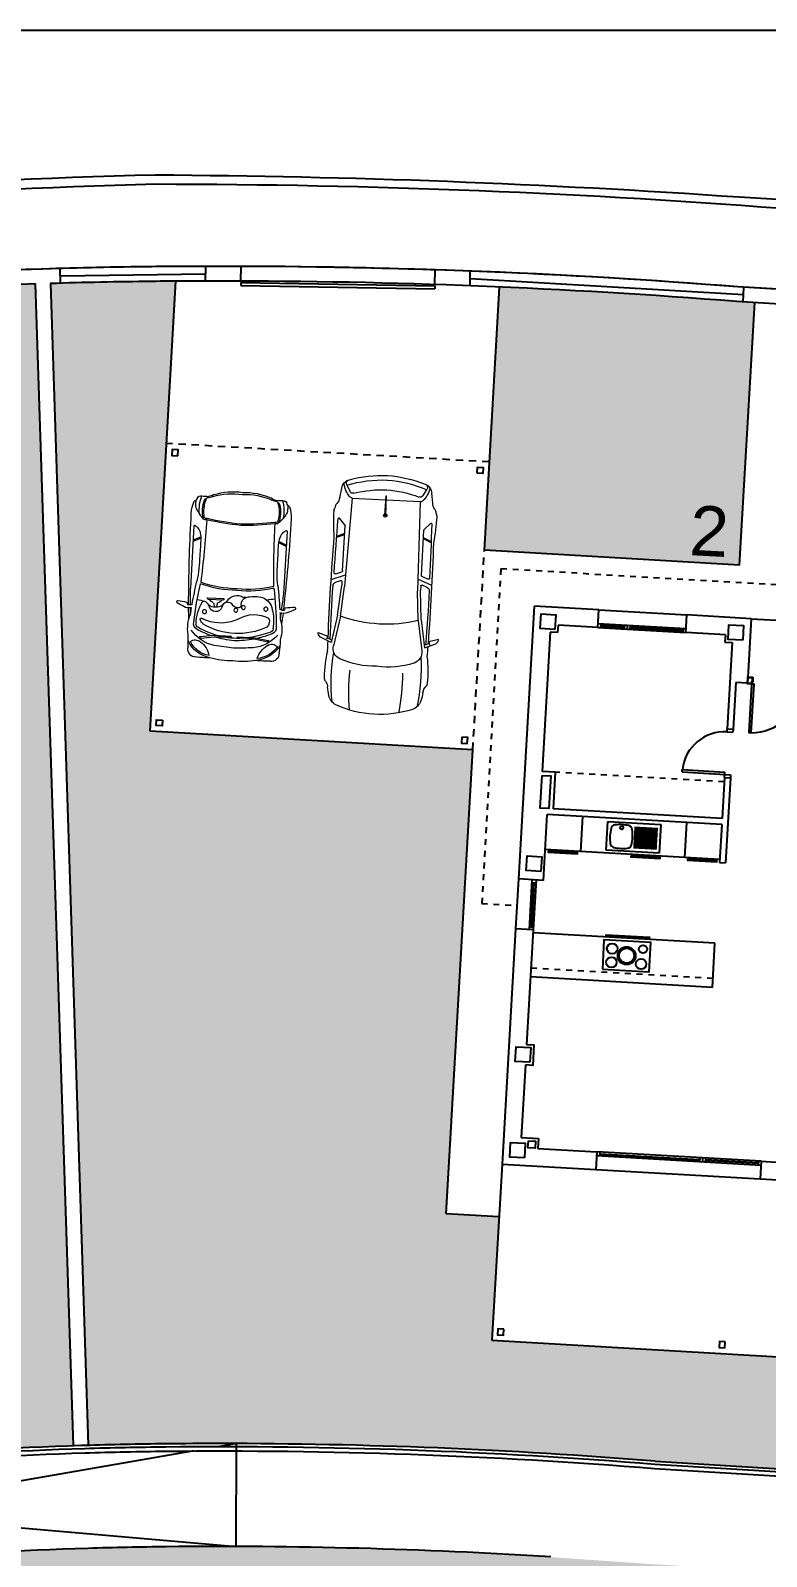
# Model space of a CAD drawing. Header units: millimetres. Extents: x 441061 to 442903, y 4515148 to 4515613.
# Drawn here: x 441691.77 to 441704.29, y 4515587 to 4515612.94 of the extents above; entities that cross this region are included whole.
import ezdxf
from ezdxf.enums import TextEntityAlignment as Align

# ---------------------------------------------------------------- set-up
doc = ezdxf.new("R2010")
doc.units = ezdxf.units.MM
doc.linetypes.add('RAYITAS', pattern=[0.375, 0.25, -0.125])
doc.layers.add('01_cartela', color=6, linetype='Continuous', plot=False)
doc.layers.add('01_cesped', color=7, linetype='Continuous', true_color=0x659a66)
for name, color, linetype in [('01_mono BAJA', 2, 'Continuous'), ('01_piscinas', 254, 'Continuous'), ('01_proyección', 4, 'RAYITAS')]:
    doc.layers.add(name, color=color, linetype=linetype)
doc.layers.add('01_muebles_B', color=254, linetype='Continuous', lineweight=5)
doc.styles.add('Estilo1', font='swissel.ttf')

# ---------------------------------------------------------------- blocks, each defined once
blk = doc.blocks.new('A$C6A825EFA')
at = {"layer": '01_mono BAJA', "color": 254}
for p, q in [((1.1, 12.5, 0), (0, 12.5, 0)), ((0, 12.5, 0), (0, 7.855, 0)), ((1.1, 12.2, 0), (1.1, 12.5, 0)), ((1.1, 12.5, 0), (2.6, 12.5, 0)), ((3.7, 12.5, 0), (2.6, 12.5, 0)), ((2.6, 12.2, 0), (2.6, 12.5, 0)), ((3.7, 12.5, 0), (3.7, 11.4, 0)), ((3.7, 12.5, 0), (5.2, 12.5, 0)), ((1.1, 12.2, 0), (0.425, 12.2, 0)), ((0.425, 12.2), (0.425, 12.075)), ((1.1, 12.27, 0), (2.6, 12.27, 0)), ((1.1, 12.2, 0), (2.6, 12.2, 0)), ((1.15, 12.27, 0), (1.15, 12.2, 0)), ((1.15, 12.242, 0), (1.55, 12.242, 0)), ((1.15, 12.228, 0), (1.55, 12.228, 0)), ((1.55, 12.27, 0), (1.55, 12.2, 0)), ((1.6, 12.27, 0), (1.6, 12.2, 0)), ((1.65, 12.27, 0), (1.65, 12.2, 0)), ((1.65, 12.242, 0), (2.55, 12.242, 0)), ((1.65, 12.228, 0), (2.55, 12.228, 0)), ((2.55, 12.27, 0), (2.55, 12.2, 0)), ((3.275, 12.2, 0), (2.6, 12.2, 0)), ((3.275, 12.2), (3.275, 12.075)), ((0.3, 12.075, 0), (0.3, 9.705, 0)), ((0.425, 12.075), (0.3, 12.075)), ((3.275, 12.075), (3.4, 12.075)), ((3.4, 12.075, 0), (3.4, 10.606, 0)), ((3.77, 11.43, 0), (3.77, 11.4, 0)), ((3.785, 11.5, 0), (3.785, 11.44, 0)), ((3.7, 11.4, 0), (3.5, 11.4, 0)), ((3.5, 11.4, 0), (3.5, 10.606, 0)), ((3.71, 11.4, 0), (3.77, 11.4, 0)), ((3.4, 10.606, 0), (3.5, 10.606, 0)), ((3.4, 10.556, 0), (3.4, 10.606, 0)), ((3.4, 10.556, 0), (3.5, 10.556, 0)), ((3.5, 10.606, 0), (3.5, 10.556, 0)), ((2.676, 9.831, 0), (2.676, 9.872, 0)), ((2.676, 9.872, 0), (3.4, 9.872, 0)), ((3.4, 9.781, 0), (3.4, 9.872, 0)), ((0.52, 9.705, 0), (0.3, 9.705, 0)), ((0.52, 9.705, 0), (0.52, 9.08, 0)), ((2.676, 9.831, 0), (3.5, 9.831, 0)), ((3.4, 9.781, 0), (3.4, 9.08, 0)), ((3.4, 9.781, 0), (3.5, 9.781, 0)), ((3.5, 9.831, 0), (3.5, 9.781, 0)), ((3.5, 9.781, 0), (3.5, 8.33, 0)), ((3.4, 9.08, 0), (0.52, 9.08, 0)), ((3.4, 8.98, 0), (0.425, 8.98, 0)), ((0.425, 7.855, 0), (0.425, 8.98, 0)), ((1.025, 8.98, 0), (1.025, 8.38, 0)), ((1.462, 8.43, 0), (1.462, 8.92, 0)), ((1.462, 8.92, 0), (2.362, 8.92, 0)), ((1.921, 8.85, 0), (2.317, 8.85, 0)), ((1.921, 8.825, 0), (2.317, 8.825, 0)), ((2.362, 8.92, 0), (2.362, 8.43, 0)), ((2.8, 8.98, 0), (2.8, 8.38, 0)), ((3.4, 8.98, 0), (3.4, 8.33, 0)), ((1.921, 8.8, 0), (2.317, 8.8, 0)), ((1.921, 8.775, 0), (2.317, 8.775, 0)), ((1.921, 8.75, 0), (2.317, 8.75, 0)), ((1.921, 8.725, 0), (2.317, 8.725, 0)), ((1.921, 8.7, 0), (2.317, 8.7, 0)), ((1.921, 8.675, 0), (2.317, 8.675, 0)), ((1.921, 8.65, 0), (2.317, 8.65, 0)), ((1.921, 8.625, 0), (2.317, 8.625, 0)), ((1.921, 8.6, 0), (2.317, 8.6, 0)), ((1.921, 8.575, 0), (2.317, 8.575, 0)), ((3.4, 8.38, 0), (0.425, 8.38, 0)), ((2.362, 8.43, 0), (1.462, 8.43, 0)), ((1.921, 8.55, 0), (2.317, 8.55, 0)), ((1.921, 8.525, 0), (2.317, 8.525, 0)), ((1.921, 8.5, 0), (2.317, 8.5, 0)), ((3.4, 8.33, 0), (3.5, 8.33, 0)), ((0.425, 7.855, 0), (0, 7.855, 0)), ((0, 7.855, 0), (0, 7.005, 0)), ((0.23, 7.855, 0), (0.23, 7.005, 0)), ((0.23, 7.805, 0), (0.3, 7.805, 0)), ((0.258, 7.055, 0), (0.258, 7.805, 0)), ((0.272, 7.055, 0), (0.272, 7.805, 0)), ((0.3, 7.855, 0), (0.3, 7.005, 0)), ((0.3, 7.005, 0), (0, 7.005, 0)), ((0, 7.005, 0), (0, 3, 0)), ((0.23, 7.055, 0), (0.3, 7.055, 0)), ((0.3, 7.005, 0), (0.3, 5.055, 0)), ((3.4, 6.955, 0), (0.3, 6.955, 0)), ((3.4, 6.205, 0), (3.4, 6.955, 0)), ((3.4, 6.205, 0), (0.3, 6.205, 0)), ((0.3, 4.705, 0), (0.3, 3.47, 0)), ((0.3, 3.47, 0), (0.595, 3.47, 0)), ((0.595, 3.47, 0), (0.595, 3.3, 0)), ((0.595, 3.3, 0), (1.6, 3.3, 0)), ((1.6, 3.3, 0), (1.6, 3, 0)), ((4.4, 3.3, 0), (1.6, 3.3, 0)), ((4.4, 3.23, 0), (1.6, 3.23, 0)), ((1.65, 3.3, 0), (1.65, 3.23, 0)), ((1.65, 3.272, 0), (3.35, 3.272, 0)), ((1.65, 3.258, 0), (3.35, 3.258, 0)), ((3.35, 3.3, 0), (3.35, 3.23, 0)), ((3.4, 3.3, 0), (3.4, 3.23, 0)), ((3.45, 3.3, 0), (3.45, 3.23, 0)), ((4.35, 3.272, 0), (3.45, 3.272, 0)), ((4.35, 3.258, 0), (3.45, 3.258, 0)), ((4.35, 3.3, 0), (4.35, 3.23, 0)), ((4.4, 3.3, 0), (4.4, 3, 0)), ((4.4, 3.3, 0), (4.83, 3.3, 0)), ((0, 3, 0), (1.6, 3, 0)), ((0, 3), (0, 0, 0)), ((1.6, 3, 0), (4.4, 3, 0)), ((4.4, 3, 0), (5.3, 3, 0)), ((0, 0, 0), (15.7, 0, 0))]:
    blk.add_line(p, q, dxfattribs=at)
for points in [[(0.375, 12.125), (0.125, 12.125), (0.125, 12.375), (0.375, 12.375), (0.375, 12.125)], [(3.575, 12.125), (3.325, 12.125), (3.325, 12.375), (3.575, 12.375), (3.575, 12.125)], [(0.375, 8.005), (0.125, 8.005), (0.125, 8.255), (0.375, 8.255), (0.375, 8.005)], [(0.375, 4.755), (0.125, 4.755), (0.125, 5.005), (0.375, 5.005), (0.375, 4.755)], [(0.375, 3.125), (0.125, 3.125), (0.125, 3.375), (0.375, 3.375), (0.375, 3.125)], [(3.965, 0.2), (3.865, 0.2), (3.865, 0.1), (3.965, 0.1)]]:
    blk.add_lwpolyline(points, close=True, dxfattribs=at)
at = {"layer": '01_mono BAJA', "color": 254, "elevation": 0}
for points in [[(3.785, 11.51), (3.785, 11.5), (3.7, 11.5), (3.7, 11.51)], [(3.77, 11.4), (3.7, 11.4), (3.7, 11.5), (3.77, 11.5)], [(3.785, 11.44), (3.785, 11.43), (3.77, 11.43), (3.77, 11.44)], [(3.77, 11.4), (3.77, 11.39), (3.7, 11.39), (3.7, 11.4)], [(3.77, 11.39), (3.77, 10.565), (3.81, 10.565), (3.81, 11.39)], [(0.3, 9.635), (0.45, 9.635), (0.45, 9.08), (0.3, 9.08)], [(0.478, 8.36), (0.478, 8.34), (0.978, 8.34), (0.978, 8.36)], [(1.887, 8.36), (1.887, 8.34), (2.387, 8.34), (2.387, 8.36)], [(2.85, 8.36), (2.85, 8.34), (3.35, 8.34), (3.35, 8.36)], [(1.513, 6.408), (2.313, 6.408), (2.312, 6.908), (1.512, 6.908)], [(2.28, 6.975), (1.545, 6.975), (1.545, 6.995), (2.28, 6.995)], [(0.425, 3.42), (0.545, 3.42), (0.545, 3.3), (0.425, 3.3)], [(0.19, 0.2), (0.09, 0.2), (0.09, 0.1), (0.19, 0.1)]]:
    blk.add_lwpolyline(points, close=True, dxfattribs=at)
blk.add_lwpolyline([(0.3, 5.055), (0.425, 5.055), (0.425, 4.705), (0.3, 4.705)], dxfattribs=at)
at = {"layer": '01_mono BAJA', "color": 254}
for centre, radius in [((1.704, 8.825, 0), 0.0275), ((1.66, 6.765, 0), 0.089), ((1.912, 6.658, 0), 0.152), ((1.912, 6.658, 0), 0.127), ((2.185, 6.785, 0), 0.0693), ((1.66, 6.531, 0), 0.089), ((2.165, 6.531, 0), 0.089)]:
    blk.add_circle(centre, radius, dxfattribs=at)
for centre, radius, start, end in [((3.768, 11.391, 0), 0.827, 272.8856, 359.9505), ((3.4, 9.831, 0), 0.725, 90, 176.7242), ((1.598, 8.794, 0), 0.075, 99.0787, 169.8852), ((1.704, 8.127, 0), 0.75, 80.9213, 99.0787), ((1.811, 8.794, 0), 0.075, 10.1148, 80.9213), ((2.262, 8.675, 0), 0.75, 169.8852, 190.1148), ((1.146, 8.675, 0), 0.75, 349.8852, 10.1148), ((1.598, 8.557, 0), 0.075, 190.1148, 260.9213), ((1.704, 9.223, 0), 0.75, 260.9213, 279.0787), ((1.811, 8.557, 0), 0.075, 279.0787, 349.8852)]:
    blk.add_arc(centre, radius, start, end, dxfattribs=at)
at = {"layer": '01_proyección', "color": 120, "ltscale": 0.25}
for p, q in [((3.4, 9.705, 0), (0.52, 9.705, 0)), ((3.4, 6.355, 0), (0.3, 6.355, 0))]:
    blk.add_line(p, q, dxfattribs=at)
at = {"layer": '01_proyección', "color": 120, "ltscale": 0.25, "elevation": 0}
blk.add_lwpolyline([(15.7, 7.405), (16.3, 7.405), (16.3, 13.1), (-0.6, 13.1), (-0.6, 7.405), (0, 7.405)], dxfattribs=at)
blk = doc.blocks.new('A$C0D711DC8')
at = {"layer": '01_muebles_B', "color": 254}
for p, q in [((9.004, 9.693), (9.038, 9.48)), ((9.056, 9.495), (9.026, 9.699)), ((10.733, 9.894), (9.764, 9.894)), ((10.493, 9.894), (10.545, 9.776)), ((10.515, 9.894), (10.567, 9.778)), ((9.038, 9.48), (9.054, 9.218)), ((9.056, 9.218), (9.056, 9.495)), ((9.054, 9.218), (9.056, 9.218)), ((9.038, 8.865), (9.054, 9.127)), ((9.054, 9.127), (9.056, 9.127)), ((9.056, 9.127), (9.056, 8.851)), ((9.614, 8.734), (9.614, 8.97)), ((9.634, 8.734), (9.634, 8.97)), ((9.004, 8.652), (9.038, 8.865)), ((9.056, 8.851), (9.026, 8.647)), ((9.546, 8.827), (9.494, 8.834)), ((9.546, 8.878), (9.495, 8.871)), ((10.493, 8.452), (10.545, 8.569)), ((10.515, 8.452), (10.567, 8.567)), ((10.733, 8.452), (9.764, 8.452))]:
    blk.add_line(p, q, dxfattribs=at)
for centre, radius in [((9.014, 9.701), 0.0121), ((9.51, 9.635), 0.0319), ((9.466, 9.173), 0.0297), ((9.514, 9.288), 0.0297), ((9.014, 8.645), 0.0121), ((9.417, 8.691), 0.0319)]:
    blk.add_circle(centre, radius, dxfattribs=at)
for centre, radius, start, end in [((9.619, 9.904), 0.16, 152.3452, 197.1649), ((10.167, 9.714), 0.738, 149.7434, 158.9846), ((9.518, 9.909), 0.0131, 69.95, 178.3297), ((9.777, 9.927), 0.273, 183.7214, 196.1025), ((9.94, 2.874), 7.047, 92.7044, 93.5361), ((9.525, 9.945), 0.0232, 265.4824, 347.7447), ((9.544, 10.069), 0.023, 23.336, 131.4157), ((8.51, 10.147), 1.058, 348.7131, 356.2571), ((10.995, -17.873), 27.82, 90.1403, 92.8584), ((10.906, 9.364), 0.584, 69.532, 87.9675), ((11.185, 9.948), 0.0842, 206.7402, 257.6517), ((10.942, 9.629), 2.236, 176.9311, 182.7066), ((8.829, 9.758), 0.121, 83.4929, 184.381), ((9.185, 9.462), 0.48, 118.4979, 171.6974), ((9.142, 9.497), 0.403, 119.7279, 173.0139), ((8.653, 9.896), 0.361, 284.3027, 324.7225), ((9.122, 5.315), 4.571, 90.9016, 93.5003), ((9.503, 9.367), 0.611, 128.6532, 169.9617), ((8.847, 9.764), 0.126, 322.6544, 41.1658), ((9.178, 9.352), 0.549, 69.8978, 103.4423), ((10.509, 9.106), 1.518, 154.798, 163.8884), ((9.975, 9.34), 0.903, 155.1761, 164.735), ((9.226, 9.718), 0.0964, 77.7254, 158.9302), ((9.211, 9.707), 0.057, 88.7397, 167.4182), ((9.265, 9.038), 0.727, 86.5634, 94.2004), ((9.314, 9.595), 0.107, 57.3841, 137.6524), ((8.819, 3.701), 6.126, 80.3818, 85.9978), ((9.94, 2.874), 7.047, 93.9115, 95.3212), ((9.306, 9.064), 0.701, 67.8757, 89.7559), ((8.958, 9.487), 0.459, 324.9496, 25.463), ((8.751, 3.271), 6.625, 83.7996, 84.6711), ((10.975, -10.424), 20.353, 94.2603, 94.5093), ((10.975, -10.424), 20.353, 93.4112, 94.1277), ((8.751, 3.271), 6.625, 80.1778, 83.3742), ((9.473, 9.516), 0.219, 7.735, 63.719), ((9.165, 9.803), 0.511, 341.8582, 355.871), ((11.471, 9.253), 1.7, 163.325, 182.6992), ((11.496, 9.248), 1.7, 163.325, 182.5468), ((12.246, 53.159), 43.488, 266.8642, 267.4858), ((10.175, 11.66), 1.884, 261.0449, 273.0528), ((10.459, 15.409), 5.634, 268.1287, 270.8789), ((12.021, 70.959), 61.269, 268.42618, 268.89057), ((10.529, 10.11), 0.334, 272.7892, 291.8342), ((10.573, 9.974), 0.192, 294.6989, 323.0283), ((10.691, 9.894), 0.0501, 315.174, 347.3096), ((10.732, 9.885), 0.00831, 343.0311, 79.2932), ((14.417, 9.048), 3.64, 169.6671, 178.0415), ((14.417, 9.048), 3.62, 169.6671, 178.0415), ((10.894, 9.715), 0.0607, 143.7564, 193.2967), ((11.29, 9.332), 0.611, 121.0895, 136.7388), ((10.991, 9.25), 0.526, 73.7001, 105.481), ((10.903, 9.711), 0.0495, 146.1855, 196.1005), ((10.991, 9.25), 0.505, 69.1925, 104.8598), ((11.01, 9.2), 0.627, 72.4585, 97.9913), ((11.059, 9.742), 0.141, 86.8457, 126.696), ((11.101, 8.862), 1.022, 88.2888, 91.9327), ((11.113, 9.698), 0.062, 14.8998, 65.8723), ((11.135, 9.81), 0.0644, 351.2386, 60.1485), ((11.473, 9.762), 0.303, 189.085, 205.7225), ((10.241, 9.772), 0.959, 355.5054, 1.6982), ((11.352, 9.713), 0.156, 186.0058, 219.1392), ((9.808, 9.261), 1.13, 166.1566, 184.4621), ((17.649, 8.764), 8.777, 175.3636, 177.3327), ((10.509, 9.106), 1.518, 165.717, 177.48), ((10.25, 9.166), 1.218, 160.2257, 168.6391), ((10.144, 9.165), 1.038, 151.121, 207.6483), ((9.185, 9.47), 0.511, 343.3936, 8.525), ((10.256, 9.278), 1.007, 354.015, 20.5105), ((10.287, 9.262), 1.007, 354.9224, 20.5105), ((10.25, 9.166), 1.218, 171.2453, 188.5682), ((9.904, 8.914), 0.65, 151.4841, 196.6746), ((9.552, 9.202), 0.047, 86.7847, 183.1724), ((9.6, 9.197), 0.0954, 178.5946, 241.3055), ((9.566, 9.362), 0.114, 263.9035, 340.5155), ((9.771, 9.295), 0.101, 164.9008, 216.3288), ((9.538, 9.188), 0.158, 330.3363, 17.3801), ((9.808, 9.085), 1.13, 175.5379, 193.8434), ((17.649, 9.581), 8.777, 182.6673, 184.6364), ((10.509, 9.239), 1.518, 182.52, 194.283), ((9.686, 8.849), 0.193, 142.3155, 213.2169), ((9.492, 9.055), 0.098, 279.5997, 343.5492), ((9.498, 9.044), 0.0889, 349.0142, 50.9794), ((9.424, 9.265), 0.296, 301.9645, 328.2937), ((9.624, 8.97), 0.0104, 0, 180), ((11.471, 9.093), 1.7, 177.3008, 196.675), ((11.496, 9.097), 1.7, 177.4532, 196.675), ((14.417, 9.297), 3.64, 181.9585, 190.3329), ((14.417, 9.297), 3.62, 181.9585, 190.3329), ((10.256, 9.068), 1.007, 339.4895, 5.985), ((10.287, 9.084), 1.007, 339.4895, 5.0776), ((10.942, 8.716), 2.236, 177.2934, 183.0689), ((9.185, 8.884), 0.48, 188.3026, 241.5021), ((9.142, 8.849), 0.403, 186.9861, 240.2721), ((8.653, 8.449), 0.361, 35.2775, 75.6973), ((9.503, 8.978), 0.611, 190.0383, 231.3468), ((10.509, 9.239), 1.518, 196.1116, 205.202), ((10.25, 9.166), 1.218, 191.3609, 207.4845), ((9.507, 8.785), 0.232, 194.2372, 212.2618), ((9.528, 8.859), 0.101, 101.4545, 181.9236), ((9.525, 8.854), 0.0985, 178.6673, 249.1293), ((9.426, 8.595), 0.178, 39.093, 68.893), ((9.543, 8.902), 0.0241, 275.7304, 333.0283), ((9.543, 8.803), 0.0241, 26.9717, 84.2696), ((9.665, 8.855), 0.106, 119.0162, 160.5033), ((9.665, 8.849), 0.106, 199.4967, 240.9838), ((9.624, 8.734), 0.0104, 180, 0), ((11.352, 8.632), 0.156, 140.8608, 173.9942), ((8.829, 8.587), 0.121, 175.619, 276.5071), ((8.847, 8.581), 0.126, 318.8342, 37.3456), ((9.226, 8.628), 0.0964, 201.0698, 282.2746), ((9.215, 8.619), 0.0486, 198.7488, 279.3616), ((9.25, 9.243), 0.672, 267.6901, 298.2478), ((9.346, 8.77), 0.149, 215.4424, 244.8998), ((8.819, 14.644), 6.126, 274.0022, 279.6182), ((9.299, 8.649), 0.0212, 220.8304, 310.3789), ((9.285, 8.645), 0.0299, 337.3586, 32.1758), ((9.777, 8.418), 0.273, 163.8975, 176.2786), ((8.751, 15.074), 6.625, 276.6258, 279.8222), ((9.532, 8.677), 0.0451, 325.113, 43.0643), ((9.161, 8.546), 0.436, 2.9924, 17.9381), ((12.246, -34.814), 43.488, 92.5142, 93.1358), ((10.175, 6.685), 1.884, 86.9472, 98.9551), ((10.459, 2.936), 5.634, 89.1211, 91.8713), ((12.021, -52.613), 61.269, 91.10943, 91.57382), ((10.529, 8.236), 0.334, 68.1658, 87.2108), ((10.573, 8.372), 0.192, 36.9717, 65.3011), ((10.894, 8.63), 0.0607, 166.7033, 216.2436), ((11.29, 9.013), 0.611, 223.2612, 238.9105), ((10.991, 9.095), 0.526, 254.519, 286.2999), ((10.903, 8.634), 0.0495, 163.8995, 213.8145), ((10.991, 9.095), 0.505, 255.1402, 290.8075), ((11.01, 9.145), 0.627, 262.0087, 287.5415), ((11.113, 8.647), 0.062, 294.1277, 345.1002), ((11.135, 8.535), 0.0644, 299.8515, 8.7614), ((11.473, 8.583), 0.303, 154.2775, 170.915), ((10.241, 8.573), 0.959, 358.3018, 4.4946), ((9.122, 13.031), 4.571, 266.4997, 269.0984), ((9.178, 8.993), 0.549, 256.5577, 290.1022), ((9.94, 15.472), 7.047, 264.6788, 266.0885), ((8.751, 15.074), 6.625, 275.3289, 276.2004), ((10.975, 28.769), 20.353, 265.4907, 265.7397), ((9.619, 8.441), 0.16, 162.8351, 207.6548), ((10.167, 8.631), 0.738, 201.0154, 210.2566), ((9.518, 8.436), 0.0131, 181.6703, 290.05), ((9.94, 15.472), 7.047, 266.4639, 267.2956), ((10.975, 28.769), 20.353, 265.8723, 266.5888), ((9.525, 8.401), 0.0232, 12.2553, 94.5176), ((9.544, 8.277), 0.023, 228.5843, 336.664), ((8.51, 8.199), 1.058, 3.7429, 11.2869), ((10.995, 36.219), 27.82, 267.1416, 269.8597), ((10.691, 8.451), 0.0501, 12.6904, 44.826), ((10.732, 8.46), 0.00831, 280.7068, 16.9689), ((10.906, 8.982), 0.584, 272.0325, 290.468), ((11.059, 8.603), 0.141, 233.304, 273.1543), ((11.101, 9.484), 1.022, 268.0673, 271.7112), ((11.185, 8.397), 0.0842, 102.3483, 153.2598)]:
    blk.add_arc(centre, radius, start, end, dxfattribs=at)
blk = doc.blocks.new('A$C392252A0')
at = {"layer": '01_muebles_B', "color": 254}
for p, q in [((10.715, 8.129), (10.705, 8.127)), ((10.705, 8.127), (10.752, 7.979)), ((10.738, 8.124), (10.715, 8.129)), ((10.775, 8.091), (10.738, 8.124)), ((10.846, 7.92), (10.775, 8.091)), ((8.499, 7.763), (8.397, 7.82)), ((8.605, 7.917), (8.455, 7.893)), ((9.019, 7.811), (8.92, 7.9)), ((9.731, 7.807), (9.031, 7.807)), ((9.201, 7.926), (9.149, 7.807)), ((9.219, 7.928), (9.166, 7.807)), ((9.784, 7.911), (9.748, 7.818)), ((9.876, 7.976), (9.791, 7.758)), ((9.913, 7.908), (9.882, 7.828)), ((9.898, 7.807), (9.958, 7.808)), ((10.418, 7.844), (9.958, 7.808)), ((10.43, 7.798), (9.971, 7.763)), ((10.418, 7.844), (10.846, 7.92)), ((10.43, 7.798), (10.894, 7.881)), ((10.752, 7.979), (10.798, 7.995)), ((10.773, 7.987), (10.809, 7.914)), ((8.599, 7.726), (9.971, 7.763)), ((8.599, 7.725), (8.599, 7.201)), ((8.839, 7.203), (8.537, 7.2)), ((8.537, 7.2), (8.537, 7.193)), ((8.839, 7.19), (8.537, 7.193)), ((8.599, 6.669), (8.599, 7.193)), ((8.499, 6.631), (8.397, 6.573)), ((8.599, 6.668), (9.971, 6.631)), ((9.876, 6.418), (9.791, 6.636)), ((10.43, 6.596), (9.971, 6.631)), ((8.605, 6.476), (8.455, 6.5)), ((9.019, 6.582), (8.92, 6.494)), ((9.731, 6.587), (9.031, 6.587)), ((9.201, 6.468), (9.149, 6.587)), ((9.219, 6.466), (9.166, 6.587)), ((9.784, 6.482), (9.748, 6.576)), ((9.913, 6.486), (9.882, 6.565)), ((9.898, 6.587), (9.958, 6.585)), ((10.418, 6.55), (9.958, 6.585)), ((10.418, 6.55), (10.846, 6.473)), ((10.43, 6.596), (10.894, 6.512)), ((10.705, 6.267), (10.752, 6.414)), ((10.752, 6.414), (10.798, 6.398)), ((10.773, 6.407), (10.809, 6.48)), ((10.846, 6.473), (10.775, 6.303)), ((10.715, 6.265), (10.705, 6.267)), ((10.738, 6.27), (10.715, 6.265)), ((10.775, 6.303), (10.738, 6.27))]:
    blk.add_line(p, q, dxfattribs=at)
for centre, radius, start, end in [((10.216, 7.155), 1.997, 161.6598, 178.7983), ((10.242, 7.158), 1.952, 160.298, 178.865), ((8.474, 7.733), 0.162, 96.7804, 161.7197), ((8.375, 7.769), 0.0561, 66.6468, 164.8738), ((8.295, 7.436), 0.435, 49.0196, 78.8841), ((8.586, 8.093), 0.177, 275.9895, 308.6871), ((8.751, 7.888), 0.086, 87.4739, 128.6871), ((8.808, 7.907), 0.086, 87.4739, 128.6871), ((8.809, 4.809), 3.183, 82.5975, 89.9397), ((8.929, 7.908), 0.0124, 91.7937, 220.4777), ((10.022, -29.576), 37.513, 90.3882, 91.6701), ((9.031, 7.824), 0.0177, 228.3547, 270), ((10.099, -28.508), 36.485, 88.9288, 91.3819), ((9.731, 7.824), 0.0177, 270, 338.7209), ((9.768, 7.918), 0.0177, 338.7209, 90.3882), ((9.897, 7.823), 0.0159, 158.7209, 271.5074), ((9.963, 7.889), 0.0531, 90.2143, 158.7209), ((10.099, -28.508), 36.45, 88.8997, 90.2143), ((8.43, 7.197), 2.089, 0, 16.7318), ((10.099, -28.508), 36.485, 88.6181, 88.8592), ((10.925, 7.707), 0.177, 21.0532, 100.1701), ((11.3, 6.178), 1.816, 87.2886, 100.1742), ((11.313, 4.914), 2.974, 81.2806, 96.1737), ((11.389, 7.907), 0.086, 51.3129, 92.5261), ((11.554, 8.112), 0.177, 231.3129, 264.0105), ((11.467, 7.285), 0.654, 72.0531, 84.0105), ((11.619, 7.711), 0.203, 22.7994, 75.9629), ((10.262, 7.197), 1.654, 0, 21.006), ((10.276, 7.152), 1.836, 162.6109, 178.6018), ((8.473, 7.717), 0.0531, 342.7058, 60.706), ((8.545, 7.725), 0.0531, 0, 49.0196), ((9.874, 7.302), 1.304, 355.3559, 21.0532), ((11.437, 4.633), 2.974, 81.5863, 93.456), ((10.216, 7.239), 1.997, 181.2017, 198.3402), ((10.242, 7.236), 1.952, 181.135, 199.702), ((10.276, 7.242), 1.836, 181.3982, 197.3891), ((8.839, 7.197), 0.0267, 193.7603, 166.2397), ((8.839, 7.197), 0.00662, 270, 90), ((8.43, 7.197), 2.089, 343.2682, 0), ((9.874, 7.091), 1.304, 338.9468, 4.6441), ((10.262, 7.197), 1.654, 338.994, 0), ((8.474, 6.661), 0.162, 198.2803, 263.2196), ((8.375, 6.625), 0.0561, 195.1262, 293.3532), ((8.295, 6.957), 0.435, 281.1159, 310.9804), ((8.473, 6.677), 0.0531, 299.294, 17.2942), ((8.545, 6.669), 0.0531, 310.9804, 0), ((10.925, 6.686), 0.177, 259.8299, 338.9468), ((11.437, 9.761), 2.974, 266.544, 278.4137), ((11.619, 6.682), 0.203, 284.0371, 337.2006), ((8.586, 6.3), 0.177, 51.3129, 84.0105), ((8.751, 6.506), 0.086, 231.3129, 272.5261), ((8.808, 6.487), 0.086, 231.3129, 272.5261), ((8.809, 9.584), 3.183, 270.0603, 277.4025), ((8.929, 6.486), 0.0124, 139.5223, 268.2063), ((10.022, 43.97), 37.513, 268.3299, 269.6118), ((9.031, 6.569), 0.0177, 90, 131.6453), ((10.099, 42.902), 36.485, 268.6181, 271.0712), ((9.731, 6.569), 0.0177, 21.2791, 90), ((9.768, 6.476), 0.0177, 269.6118, 21.2791), ((9.897, 6.571), 0.0159, 88.4926, 201.2791), ((9.963, 6.505), 0.0531, 201.2791, 269.7857), ((10.099, 42.902), 36.45, 269.7857, 271.1003), ((10.099, 42.902), 36.485, 271.1408, 271.3819), ((11.3, 8.215), 1.816, 259.8258, 272.7114), ((11.313, 9.479), 2.974, 263.8263, 278.7194), ((11.389, 6.487), 0.086, 267.4739, 308.6871), ((11.554, 6.282), 0.177, 95.9895, 128.6871), ((11.467, 7.108), 0.654, 275.9895, 287.9469)]:
    blk.add_arc(centre, radius, start, end, dxfattribs=at)

msp = doc.modelspace()

# ---------------------------------------------------------------- hatches: boundary and pattern name
at = {"layer": '01_cesped', "true_color": 0xc1d7c2}
h = msp.add_hatch(color=9, dxfattribs=at)
h.dxf.hatch_style = 1
h.paths.add_polyline_path([(441688.744, 4515608.475), (441690.015, 4515608.554), (441691.039, 4515608.604), (441691.862, 4515608.631), (441692.504, 4515588.891), (441691.064, 4515588.818), (441689.295, 4515588.697), (441687.489, 4515588.524), (441685.663, 4515588.299), (441683.868, 4515588.039), (441682.384, 4515587.787), (441680.996, 4515587.52), (441679.188, 4515587.126), (441678.851, 4515588.572), (441686.399, 4515590.331), (441685.922, 4515592.376), (441686.799, 4515592.58), (441685.006, 4515600.278), (441690.362, 4515601.526)])
h = msp.add_hatch(color=9, dxfattribs=at)
h.dxf.hatch_style = 1
h.paths.add_polyline_path([(441692.112, 4515608.643), (441694.249, 4515608.682), (441693.808, 4515601.033), (441699.299, 4515600.717), (441698.845, 4515592.826), (441699.743, 4515592.774), (441699.623, 4515590.678), (441707.35, 4515590.233), (441707.25, 4515588.326), (441705.791, 4515588.415), (441703.484, 4515588.556), (441700.724, 4515588.742), (441699.318, 4515588.819), (441697.634, 4515588.883), (441696.311, 4515588.912), (441694.535, 4515588.92), (441693.722, 4515588.912), (441692.754, 4515588.899)])
h = msp.add_hatch(color=9, dxfattribs=at)
h.dxf.hatch_style = 1
h.paths.add_polyline_path([(441699.495, 4515604.107), (441699.752, 4515608.583), (441701.061, 4515608.52), (441702.436, 4515608.436), (441704.094, 4515608.319), (441703.837, 4515603.857)], flags=17)
h = msp.add_hatch(color=9, dxfattribs=at)
h.dxf.hatch_style = 1
h.paths.add_polyline_path([(441684.142, 4515586.311), (441685.593, 4515586.524), (441687.069, 4515586.715), (441688.21, 4515586.84), (441689.535, 4515586.96), (441690.817, 4515587.051), (441692.104, 4515587.116), (441693.419, 4515587.156), (441694.619, 4515587.17), (441696.311, 4515587.162), (441697.821, 4515587.127), (441699.036, 4515587.08), (441700.623, 4515586.99), (441702.257, 4515586.877), (441703.767, 4515586.785), (441705.643, 4515586.671), (441707.318, 4515586.569), (441709.803, 4515586.418), (441711.634, 4515586.306), (441713.458, 4515586.195), (441714.674, 4515586.121), (441715.073, 4515586.097), (441715.228, 4515585.064), (441713.456, 4515584.784), (441712.44, 4515584.612), (441711.226, 4515584.381), (441709.993, 4515584.114), (441708.599, 4515583.803), (441705.826, 4515583.158), (441704.639, 4515582.87), (441703.811, 4515582.666), (441702.735, 4515582.395), (441701.801, 4515582.156), (441700.739, 4515581.879), (441699.571, 4515581.568), (441698.544, 4515581.289), (441697.506, 4515580.979), (441696.256, 4515580.591), (441694.579, 4515580.045), (441692.868, 4515579.458), (441691.775, 4515579.067), (441690.947, 4515578.762), (441690.086, 4515578.437), (441689.278, 4515578.125), (441688.173, 4515577.687), (441687.485, 4515577.407), (441687.06, 4515578.537), (441686.643, 4515579.648), (441686.126, 4515581.025), (441685.681, 4515582.211), (441685.186, 4515583.531), (441684.66, 4515584.932)])

# ---------------------------------------------------------------- linework, layer by layer
at = {"layer": '01_cartela', "color": 3, "elevation": 0}
msp.add_lwpolyline([(441584.393, 4515612.944), (441584.393, 4515512.447), (441727.37, 4515512.447), (441727.37, 4515612.944)], close=True, dxfattribs=at)
at = {"layer": '01_piscinas'}
for p, q in [((441692.287, 4515608.648), (441692.279, 4515608.899)), ((441692.283, 4515608.774), (441694.755, 4515608.809)), ((441694.753, 4515608.685), (441694.757, 4515608.935)), ((441695.353, 4515608.686), (441695.357, 4515608.936)), ((441698.652, 4515608.627), (441698.657, 4515608.877)), ((441699.252, 4515608.604), (441699.256, 4515608.854)), ((441692.504, 4515588.891), (441691.862, 4515608.635)), ((441692.112, 4515608.643), (441692.754, 4515588.899)), ((441693.808, 4515601.033), (441694.249, 4515608.682)), ((441695.352, 4515608.661), (441695.351, 4515608.611)), ((441695.351, 4515608.611), (441698.651, 4515608.552)), ((441695.352, 4515608.661), (441698.652, 4515608.602)), ((441698.652, 4515608.602), (441698.651, 4515608.552)), ((441699.254, 4515608.727), (441703.902, 4515608.456)), ((441699.495, 4515604.107), (441699.752, 4515608.583)), ((441708.501, 4515608.301), (441703.806, 4515608.587)), ((441703.895, 4515608.331), (441703.91, 4515608.58)), ((441708.361, 4515608.059), (441703.789, 4515608.337)), ((441703.837, 4515603.857), (441704.094, 4515608.319)), ((441703.837, 4515603.857), (441699.495, 4515604.107)), ((441699.299, 4515600.717), (441693.808, 4515601.033)), ((441698.845, 4515592.826), (441699.299, 4515600.717)), ((441699.743, 4515592.774), (441698.845, 4515592.826)), ((441695.272, 4515587.171, 0), (441695.277, 4515588.921)), ((441702.398, 4515588.622), (441707.35, 4515588.32))]:
    msp.add_line(p, q, dxfattribs=at)
for points in [[(441664.023, 4515605.222, -0.017052), (441675.047, 4515608.229, -0.020922), (441682.66, 4515609.627, -0.027056), (441693.9, 4515610.491, -0.015663), (441703.831, 4515610.115), (441712.834, 4515609.565), (441724.177, 4515608.945)], [(441724.212, 4515608.782), (441713.816, 4515609.344), (441712.823, 4515609.421), (441704.89, 4515609.891, 0.019411), (441693.911, 4515610.33, 0.025858), (441682.715, 4515609.465, 0.017876), (441675.056, 4515608.106, 0.01262), (441664.075, 4515605.086)], [(441664.069, 4515539.274), (441674.592, 4515545.081), (441681.591, 4515548.954, -0.013397), (441690.959, 4515553.929, -0.04126), (441704.793, 4515559.301, -0.013987), (441716.066, 4515562.042, -0.013983), (441721.941, 4515562.907, -0.020078), (441724.945, 4515563.142), (441725.041, 4515563.16), (441724.256, 4515566.003), (441723.634, 4515570.037), (441723.051, 4515574.932), (441723.377, 4515587.287), (441723.578, 4515601.364), (441723.705, 4515607.428), (441723.579, 4515607.443), (441712.641, 4515608.049), (441703.806, 4515608.587, 0.022373), (441693.831, 4515608.929, 0.031319), (441683.003, 4515608.135, 0.030707), (441672.534, 4515606.098, -0.006248)], [(441611.505, 4515588.112), (441622.026, 4515570.52), (441622.146, 4515570.554), (441628.112, 4515572.286), (441634.613, 4515574.163), (441639.204, 4515575.488), (441645.113, 4515577.168), (441649.21, 4515578.376), (441649.647, 4515578.505), (441661.541, 4515582.019), (441664.614, 4515582.918), (441664.657, 4515582.931), (441669.836, 4515584.445, 0.005835), (441677.917, 4515586.766, -0.002257), (441678.502, 4515586.911, -0.002318), (441679.103, 4515587.055, -0.000234), (441679.119, 4515587.058, -0.000109), (441679.147, 4515587.065, -0.024811), (441685.671, 4515588.25, -0.026464), (441692.698, 4515588.839, -0.005162), (441694.074, 4515588.867, -0.022759), (441702.396, 4515588.573), (441707.423, 4515588.266), (441723.377, 4515587.295)], [(441611.431, 4515588.09), (441621.991, 4515570.432), (441622.166, 4515570.482), (441628.133, 4515572.214), (441634.633, 4515574.091), (441639.224, 4515575.416), (441645.134, 4515577.096), (441649.231, 4515578.304), (441649.668, 4515578.433), (441661.562, 4515581.947), (441664.635, 4515582.846), (441664.678, 4515582.859), (441669.857, 4515584.373, 0.005834), (441677.937, 4515586.693, -0.002251), (441678.52, 4515586.838, -0.002318), (441679.121, 4515586.982, -0.000235), (441679.136, 4515586.985, -0.000109), (441679.164, 4515586.992, -0.024812), (441685.681, 4515588.175, -0.026464), (441692.7, 4515588.764, -0.005162), (441694.075, 4515588.792, -0.022761), (441702.391, 4515588.498), (441707.418, 4515588.192), (441723.375, 4515587.22)]]:
    msp.add_lwpolyline(points, format="xyb", dxfattribs=at)
for points in [[(441694.278, 4515605.714), (441694.284, 4515605.814), (441694.184, 4515605.82), (441694.179, 4515605.72)], [(441699.37, 4515605.421), (441699.376, 4515605.521), (441699.475, 4515605.515), (441699.47, 4515605.415)], [(441694.02, 4515601.222), (441694.014, 4515601.122), (441693.914, 4515601.127), (441693.92, 4515601.227)], [(441699.111, 4515600.928), (441699.105, 4515600.829), (441699.205, 4515600.823), (441699.211, 4515600.923)]]:
    msp.add_lwpolyline(points, close=True, dxfattribs=at)
for points in [[(441695.277, 4515588.921), (441694.996, 4515588.872)], [(441694.558, 4515588.796), (441688.551, 4515587.753), (441695.272, 4515587.171)]]:
    msp.add_lwpolyline(points, dxfattribs=at)
at = {"layer": '01_piscinas', "elevation": 0}
msp.add_lwpolyline([(441700.624, 4515586.995, 0.018198), (441694.09, 4515587.167, 0.005162), (441692.749, 4515587.139, 0.026485), (441685.895, 4515586.564, 0.006797), (441684.142, 4515586.311, 0.006797)], format="xyb", dxfattribs=at)
at = {"layer": '01_piscinas'}
for centre, radius, start, end in [((441694.749, 4515522.182), 86.752, 91.82996, 97.78157), ((441694.749, 4515522.182), 86.752, 90.60624, 91.82996), ((441694.999, 4515497.351), 111.584, 90, 90.59968), ((441694.999, 4515497.351), 111.584, 85.47301, 90), ((441694.749, 4515522.182), 86.502, 91.91267, 97.78198), ((441694.749, 4515522.183), 86.5, 90.60625, 91.74709), ((441694.999, 4515497.351), 111.334, 90, 90.59968), ((441694.999, 4515497.351), 111.334, 85.47184, 90), ((441694.747, 4515522.201), 66.719, 91.81929, 97.8258), ((441694.747, 4515522.201), 66.719, 91.76237, 91.81929), ((441694.747, 4515522.201), 66.719, 90.57942, 91.76237), ((441694.998, 4515497.352), 91.569, 90, 90.5794), ((441694.998, 4515497.352), 91.569, 85.3647, 90)]:
    msp.add_arc(centre, radius, start, end, dxfattribs=at)
at = {"layer": '01_proyección', "color": 120, "linetype": 'RAYITAS', "ltscale": 0.5}
for p, q in [((441699.581, 4515605.609), (441694.09, 4515605.925)), ((441699.299, 4515600.717), (441699.495, 4515604.107))]:
    msp.add_line(p, q, dxfattribs=at)

# ---------------------------------------------------------------- block references
at = {"layer": '01_mono BAJA', "rotation": 356.7041834618886}
msp.add_blockref('A$C6A825EFA', (441699.623, 4515590.678, 0), dxfattribs=at)
at = {"layer": '01_piscinas', "xscale": -1.1, "yscale": 1.1, "zscale": 1.1}
for name, p, rotation in [('A$C392252A0', (441706.272, 4515613.951), 86.7041834833437), ('A$C0D711DC8', (441684.595, 4515593.273), 266.7041834833436)]:
    msp.add_blockref(name, p, dxfattribs=dict(at, rotation=rotation))

# ---------------------------------------------------------------- texts
at = {"layer": '01_piscinas', "color": 251, "style": 'Estilo1'}
msp.add_text('2', height=0.849, rotation=357, dxfattribs=at).set_placement((441703.299, 4515604.009), align=Align.CENTER)

doc.saveas('drawing.dxf')
